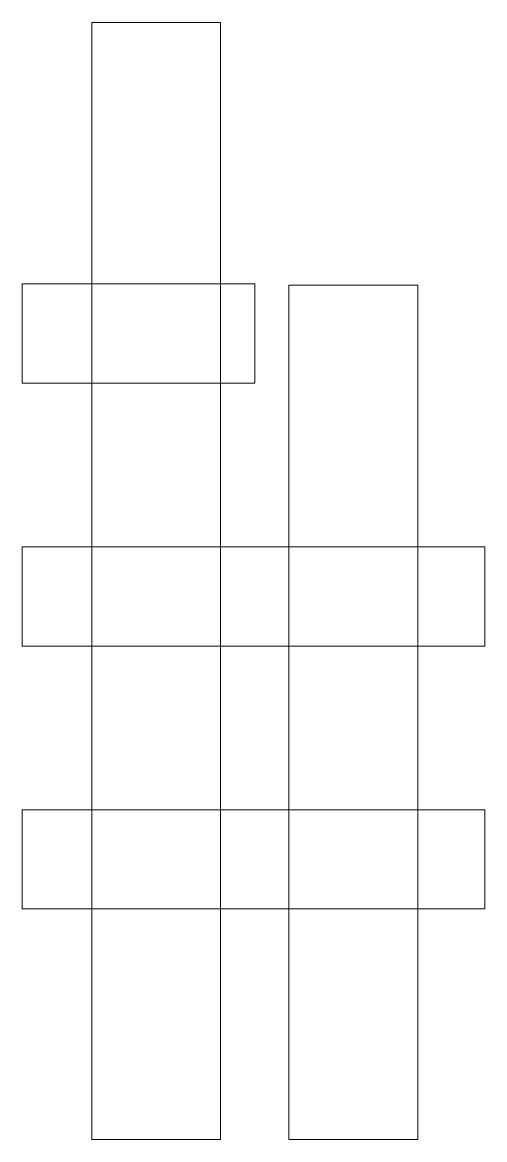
# Model space of a CAD drawing. Header units: inches. Extents: x -0.01 to 3.51, y 0 to 8.5.
import ezdxf

# ---------------------------------------------------------------- set-up
doc = ezdxf.new("R2010")
doc.units = ezdxf.units.IN
doc.header["$MEASUREMENT"] = 0
doc.layers.add('None', color=7, linetype='Continuous', lineweight=5)

msp = doc.modelspace()

# ---------------------------------------------------------------- linework, layer by layer
at = {"layer": 'None', "color": 7, "linetype": 'Continuous', "lineweight": 5, "flags": 128}
for points in [[(0.52, 8.5), (1.5, 8.5), (1.5, 0), (0.52, 0)], [(-0.01, 6.51), (1.76, 6.51), (1.76, 5.755), (-0.01, 5.755)], [(2.02, 6.5), (3, 6.5), (3, 0), (2.02, 0)], [(-0.01, 4.51), (3.51, 4.51), (3.51, 3.755), (-0.01, 3.755)], [(-0.01, 2.51), (3.51, 2.51), (3.51, 1.755), (-0.01, 1.755)]]:
    msp.add_lwpolyline(points, close=True, dxfattribs=at)

doc.saveas('drawing.dxf')
